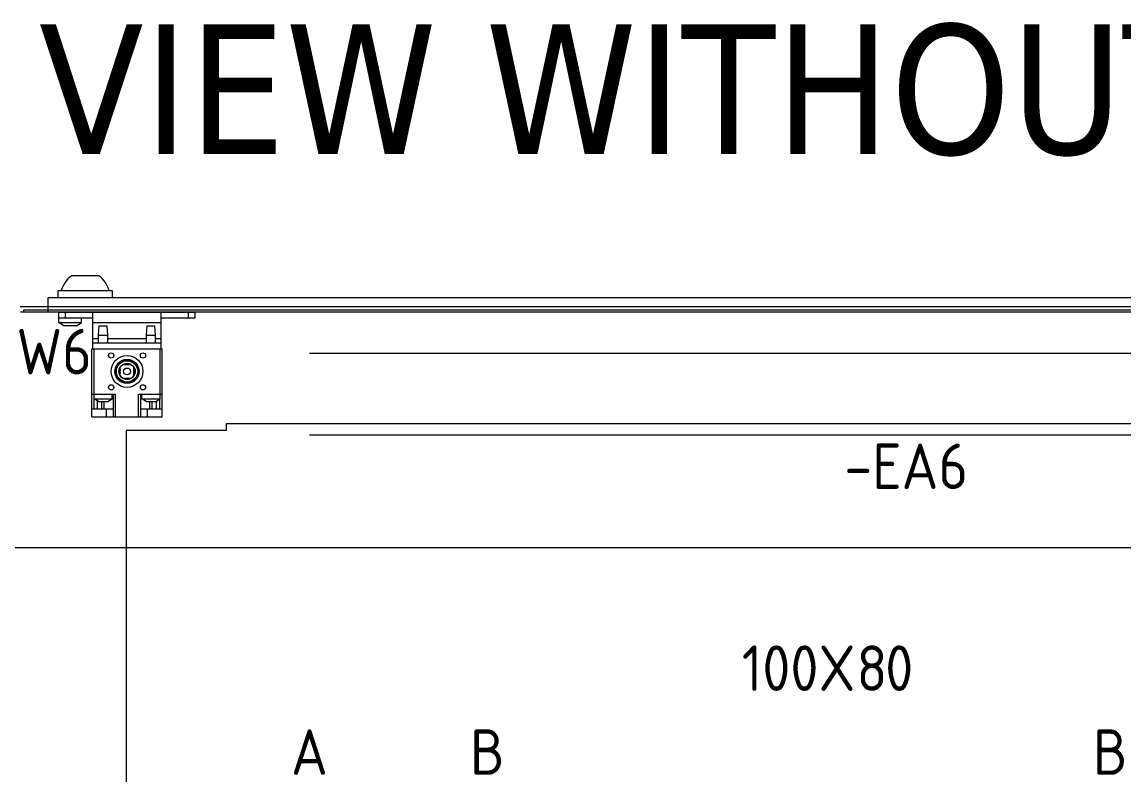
# Model space of a CAD drawing. Header units: millimetres. Extents: x 4962 to 7449, y 754 to 2938.
# Drawn here: x 6654.5 to 7138.7, y 2607.6 to 2938.4 of the extents above; entities that cross this region are included whole.
import ezdxf
from ezdxf.enums import TextEntityAlignment as Align

# ---------------------------------------------------------------- set-up
doc = ezdxf.new("R2010")
doc.units = ezdxf.units.MM
doc.layers.add('000-PI-Oprema', color=30, linetype='Continuous', lineweight=5)
doc.layers.add('0_1', color=7, linetype='Continuous', lineweight=0)
for name, color, linetype in [('000-PI-ORMAR', 2, 'Continuous'), ('000-PI_TEXT', 7, 'Continuous'), ('002-PI-Kabelska kanalica', 150, 'Continuous')]:
    doc.layers.add(name, color=color, linetype=linetype)
doc.styles.add('PI0', font='isocpeur.ttf', dxfattribs={"width": 0.9})
doc.styles.add('Tahoma', font='tahoma.ttf')

msp = doc.modelspace()

# ---------------------------------------------------------------- linework, layer by layer
at = {"layer": '000-PI-Oprema', "color": 0, "linetype": 'ByBlock', "lineweight": 0}
for p, q in [((6670.66, 2810.89), (6730.66, 2810.89)), ((6670.66, 2806.39), (6670.66, 2810.89)), ((6670.66, 2808.39), (6673.66, 2808.39)), ((6673.66, 2808.39), (6673.66, 2810.89)), ((6673.66, 2808.39), (6685.66, 2808.39)), ((6680.66, 2806.39), (6680.66, 2808.39)), ((6685.66, 2794.89), (6685.66, 2810.89)), ((6715.66, 2794.89), (6715.66, 2810.89)), ((6715.66, 2808.39), (6730.66, 2808.39)), ((6727.66, 2808.39), (6727.66, 2810.89)), ((6730.66, 2808.39), (6730.66, 2810.89)), ((6672.56, 2805.14), (6670.66, 2806.39)), ((6670.66, 2806.39), (6680.66, 2806.39)), ((6672.56, 2805.14), (6678.76, 2805.14)), ((6678.76, 2805.14), (6680.66, 2806.39)), ((6685.66, 2806.39), (6715.66, 2806.39)), ((6688.16, 2800.89), (6688.46, 2804.89)), ((6688.46, 2804.89), (6691.86, 2804.89)), ((6692.16, 2800.89), (6691.86, 2804.89)), ((6709.16, 2800.89), (6709.46, 2804.89)), ((6709.46, 2804.89), (6712.86, 2804.89)), ((6713.16, 2800.89), (6712.86, 2804.89)), ((6685.66, 2799.39), (6688.16, 2799.39)), ((6688.16, 2800.89), (6692.16, 2800.89)), ((6688.16, 2797.39), (6688.16, 2800.89)), ((6692.16, 2797.39), (6692.16, 2800.89)), ((6692.16, 2799.39), (6709.16, 2799.39)), ((6709.16, 2800.89), (6713.16, 2800.89)), ((6709.16, 2797.39), (6709.16, 2800.89)), ((6713.16, 2797.39), (6713.16, 2800.89)), ((6713.16, 2799.39), (6715.66, 2799.39)), ((6685.16, 2794.89), (6716.16, 2794.89)), ((6685.16, 2774.89), (6685.16, 2794.89)), ((6685.66, 2797.39), (6715.66, 2797.39)), ((6686.16, 2772.89), (6686.16, 2794.89)), ((6715.16, 2772.89), (6715.16, 2794.89)), ((6716.16, 2774.89), (6716.16, 2794.89)), ((6697.66, 2783.08), (6697.66, 2786.69)), ((6698.86, 2787.89), (6702.46, 2787.89)), ((6703.66, 2783.08), (6703.66, 2786.69)), ((6698.86, 2781.89), (6702.46, 2781.89)), ((6685.16, 2774.89), (6695.66, 2774.89)), ((6685.26, 2768.4), (6685.26, 2774.89)), ((6694.16, 2772.89), (6694.16, 2774.89)), ((6694.66, 2764.89), (6694.66, 2774.89)), ((6695.66, 2764.89), (6695.66, 2774.89)), ((6705.66, 2774.89), (6715.16, 2774.89)), ((6705.66, 2764.89), (6705.66, 2774.89)), ((6706.66, 2764.89), (6706.66, 2774.89)), ((6707.16, 2772.89), (6707.16, 2774.89)), ((6709.51, 2774.89), (6713.81, 2774.89)), ((6715.16, 2774.89), (6716.16, 2774.89)), ((6716.06, 2768.4), (6716.06, 2774.89)), ((6688.06, 2771.64), (6686.16, 2772.89)), ((6686.16, 2772.89), (6694.16, 2772.89)), ((6686.26, 2768.4), (6686.26, 2772.82)), ((6687.72, 2768.4), (6687.72, 2771.86)), ((6688.06, 2771.64), (6692.26, 2771.64)), ((6689.66, 2768.4), (6689.66, 2771.64)), ((6690.66, 2768.4), (6690.66, 2771.64)), ((6692.26, 2771.64), (6694.16, 2772.89)), ((6709.06, 2771.64), (6707.16, 2772.89)), ((6707.16, 2772.89), (6715.16, 2772.89)), ((6709.06, 2771.64), (6713.26, 2771.64)), ((6710.66, 2768.4), (6710.66, 2771.64)), ((6711.66, 2768.4), (6711.66, 2771.64)), ((6713.26, 2771.64), (6715.16, 2772.89)), ((6713.59, 2768.4), (6713.59, 2771.86)), ((6715.06, 2768.4), (6715.06, 2772.82)), ((6685.17, 2768.4), (6691.67, 2768.4)), ((6685.17, 2764.9), (6685.17, 2768.4)), ((6685.17, 2764.9), (6691.67, 2764.9)), ((6685.26, 2764.89), (6685.26, 2764.9)), ((6685.26, 2764.89), (6694.66, 2764.89)), ((6691.67, 2768.4), (6694.63, 2768.4)), ((6691.67, 2764.9), (6691.67, 2768.4)), ((6691.67, 2764.9), (6694.66, 2764.9)), ((6694.63, 2768.39), (6694.63, 2768.4)), ((6694.63, 2768.39), (6694.66, 2768.39)), ((6694.66, 2764.89), (6695.66, 2764.89)), ((6695.66, 2764.89), (6705.66, 2764.89)), ((6705.66, 2764.89), (6706.66, 2764.89)), ((6706.66, 2768.39), (6706.69, 2768.39)), ((6706.66, 2764.9), (6716.15, 2764.9)), ((6706.66, 2764.89), (6716.06, 2764.89)), ((6706.69, 2768.4), (6716.15, 2768.4)), ((6706.69, 2768.39), (6706.69, 2768.4)), ((6709.65, 2764.9), (6709.65, 2768.4)), ((6716.06, 2764.89), (6716.06, 2764.9)), ((6716.15, 2764.9), (6716.15, 2768.4))]:
    msp.add_line(p, q, dxfattribs=at)
at = {"layer": '000-PI-Oprema', "color": 0, "linetype": 'ByBlock', "lineweight": 0, "ltscale": 0.25}
for p, q in [((6780.78, 2792.94), (7318.78, 2792.94)), ((7318.78, 2756.94), (6780.78, 2756.94))]:
    msp.add_line(p, q, dxfattribs=at)
at = {"layer": '000-PI-Oprema', "color": 0, "linetype": 'ByBlock', "lineweight": 0}
for centre, radius in [((6693.66, 2791.89), 1.15), ((6700.66, 2784.89), 7), ((6700.66, 2784.89), 5.3), ((6700.66, 2784.89), 5.1), ((6700.66, 2784.89), 4.8), ((6700.66, 2784.89), 4.68), ((6707.66, 2791.89), 1.15), ((6700.66, 2784.89), 3.58), ((6700.66, 2784.89), 1.5), ((6693.66, 2777.89), 1.15), ((6707.66, 2777.89), 1.15)]:
    msp.add_circle(centre, radius, dxfattribs=at)
for radius, start, end in [(3.1, 165.3772, 194.6228), (3.5, 121.0027, 148.9973), (3.1, 90, 104.6226), (3.1, 75.3774, 90), (3.5, 31.0027, 58.9973), (3.1, 345.3774, 14.6226), (3.5, 211.0027, 238.9973), (3.1, 255.3772, 284.6228), (3.5, 301.0027, 328.9973)]:
    msp.add_arc((6700.66, 2784.89), radius, start, end, dxfattribs=at)
at = {"layer": '000-PI-ORMAR', "color": 0, "linetype": 'ByBlock', "lineweight": 0}
for p, q in [((6688.27, 2826.89), (6676.27, 2826.89)), ((6694.27, 2820.29), (6670.27, 2820.29)), ((6670.27, 2820.29), (6670.27, 2817.39)), ((6694.27, 2817.39), (6694.27, 2820.29)), ((6653.77, 2813.39), (6666.02, 2813.39)), ((6666.02, 2810.89), (6666.02, 2817.39)), ((6666.02, 2817.39), (7433.52, 2817.39)), ((6666.02, 2813.39), (7433.52, 2813.39)), ((7445.78, 2810.89), (6653.78, 2810.89)), ((6655.27, 2810.89), (6655.27, 2811.89)), ((6655.27, 2811.89), (6666.02, 2811.89)), ((6666.02, 2811.89), (7433.52, 2811.89))]:
    msp.add_line(p, q, dxfattribs=at)
at = {"layer": '000-PI-ORMAR', "color": 18, "linetype": 'ByBlock', "lineweight": 0, "true_color": 0x000000}
for p, q in [((6744.27, 2761.89), (6744.27, 2758.89)), ((7355.27, 2761.89), (6744.27, 2761.89)), ((6744.27, 2758.89), (6700.27, 2758.89)), ((6700.27, 2758.89), (6700.27, 868.89))]:
    msp.add_line(p, q, dxfattribs=at)
at = {"layer": '000-PI-ORMAR', "color": 0, "linetype": 'ByBlock', "lineweight": 0}
for centre, start, end in [((6682.67, 2817.69), 124.8208, 166.6054), ((6681.88, 2817.69), 13.3946, 55.1792)]:
    msp.add_arc(centre, 11.2, start, end, dxfattribs=at)
at = {"layer": '002-PI-Kabelska kanalica', "color": 0, "linetype": 'ByBlock', "lineweight": 0}
msp.add_line((5236.27, 2707.59), (7279.27, 2707.59), dxfattribs=at)

# ---------------------------------------------------------------- texts
at = {"layer": '000-PI_TEXT', "color": 0, "linetype": 'ByBlock', "lineweight": 0, "style": 'PI0', "width": 0.9}
for s, p in [('-SW6', (6655.39, 2793.58)), ('-EA6', (7043.01, 2743.25))]:
    msp.add_text(s, height=20, dxfattribs=at).set_placement(p, align=Align.MIDDLE)
at = {"layer": '000-PI_TEXT', "color": 0, "style": 'PI0', "width": 0.9}
for s, p in [('100X', (6970.79, 2644.54)), ('8', (7021.19, 2644.54)), ('0', (7033.79, 2644.54))]:
    msp.add_text(s, height=20, dxfattribs=at).set_placement(p)
at = {"layer": '000-PI_TEXT', "color": 0, "linetype": 'ByBlock', "lineweight": 0, "style": 'PI0', "width": 0.9}
for s, p in [('A', (6788.89, 2607.7)), ('B', (6866.67, 2607.7)), ('B', (7140.36, 2607.68))]:
    msp.add_text(s, height=20, dxfattribs=at).set_placement(p, align=Align.RIGHT)
at = {"layer": '0_1', "color": 0, "linetype": 'ByBlock', "lineweight": 0, "style": 'Tahoma'}
msp.add_text('VISTA POSTERIORE SENZA PORTE /   REAR VIEW WITHOUT DOORS', height=57, dxfattribs=at).set_placement((6329.39, 2908.85), align=Align.MIDDLE_CENTER)

doc.saveas('drawing.dxf')
